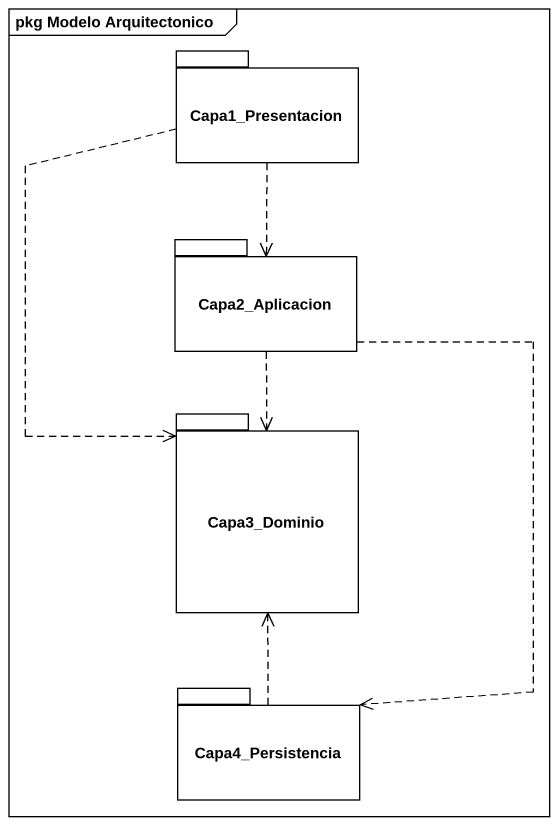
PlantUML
@startuml
mainframe pkg Modelo Arquitectonico
package Capa1_Presentacion {
}
package Capa2_Aplicacion {
}
package Capa3_Dominio {
}
package Capa4_Persistencia {
}
Capa1_Presentacion ..> Capa2_Aplicacion
Capa1_Presentacion ..> Capa3_Dominio
Capa2_Aplicacion ..> Capa3_Dominio
Capa2_Aplicacion ..> Capa4_Persistencia
Capa4_Persistencia .up.> Capa3_Dominio
@enduml
